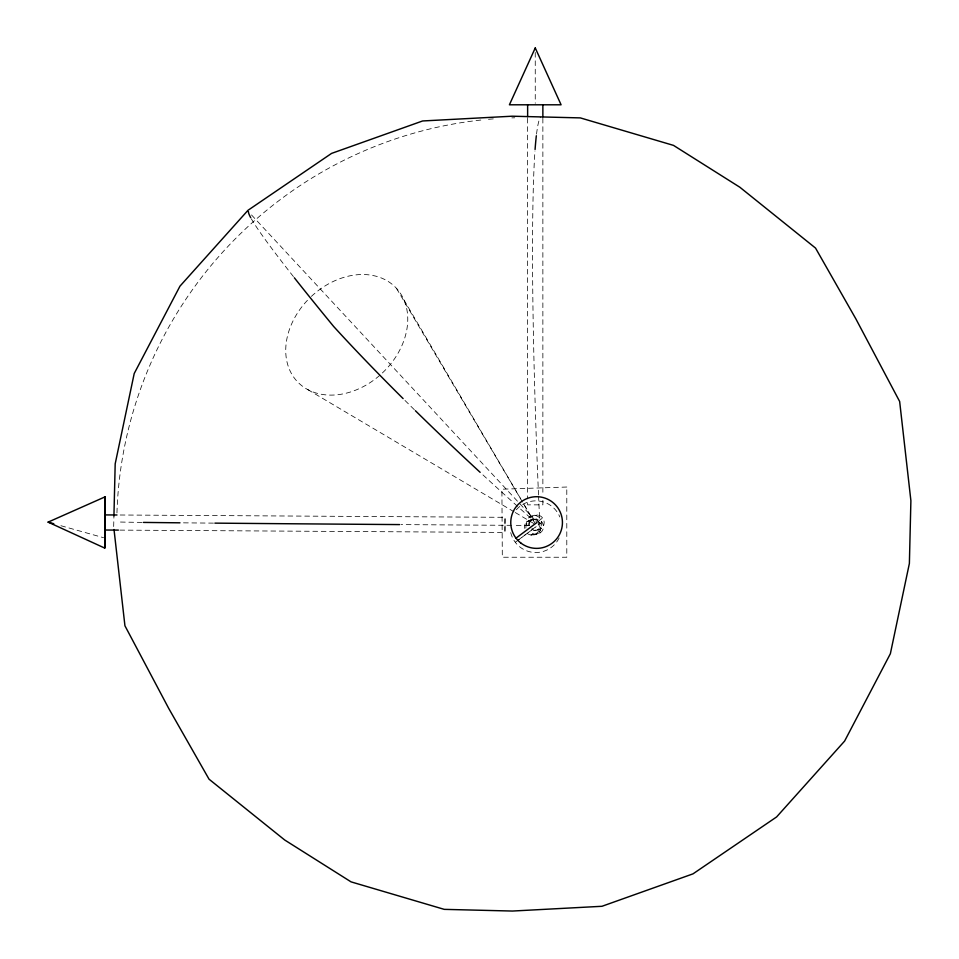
<?xml version="1.0" encoding="UTF-8"?>
<svg xmlns="http://www.w3.org/2000/svg" width="959" height="959" viewBox="0 0 959 959"><rect width="100%" height="100%" fill="white"/><g stroke="black" fill="none" stroke-linecap="round" stroke-linejoin="round"><path stroke-width="0.72" stroke-dasharray="4.79 3.6" d="M119.875 530.111L504.937 532.437L505.045 517.321L116.986 514.983M504.949 523.926L505.033 517.333M505.021 525.844L504.949 532.437M113.677 526.539L113.929 516.086M538.263 521.288L542.674 517.944M541.955 522.092L515.283 542.303L536.225 526.623M528.805 521.109C540.349 512.885 546.462 536.249 532.365 534.726M535.17 515.486L537.639 514.995M529.536 516.961L532.005 516.469M532.94 519.934L536.92 519.143M527.294 521.408L531.274 520.617M538.73 529.104L541.2 528.613M533.096 530.579L535.566 530.087M536.501 533.552L540.48 532.76M530.854 535.026L534.834 534.235M60.896 525.712L103.548 537.699M307.851 389.642L513.976 511.77M515.259 512.526L534.583 523.974M251.51 214.936L536.477 521.672M396.475 288.347L535.122 523.446M403.931 299.867L520.713 498.884M523.746 504.05L533.6 520.857M542.866 118.281L542.866 494.364M542.866 500.358L542.866 504.854L527.63 504.854L527.63 500.358M535.254 52.433L535.254 103.296M527.63 118.281L527.63 498.86M311.375 296.403A68.065 52.206 -43.7 0 1 407.395 312.958A68.065 52.206 -43.7 0 1 322.967 394.533A68.065 52.206 -43.7 0 1 309.254 298.453M116.95 512.897A404.159 397.098 -45.2 0 1 482.701 119.851M488.515 119.288A404.159 397.098 -45.2 0 1 495.803 118.7M511.854 117.873A404.159 397.098 -45.2 0 1 514.779 117.789M539.521 517.129A397.661 20.798 87.4 0 1 538.586 496.45M538.526 494.964A397.661 20.798 87.4 0 1 534.954 151.054M536.537 134.056A397.661 20.798 87.4 0 1 540.636 116.998M529.44 525.436A385.974 0.887 0.4 0 1 513.173 525.34M511.698 525.328A385.974 0.887 0.4 0 1 401.102 524.597M213.449 523.123A385.974 0.887 0.4 0 1 181.335 522.823M142.028 522.391A385.974 0.887 0.4 0 1 117.945 521.948M537.963 522.871A7.624 7.612 0 0 1 527.222 533.492M524.333 528.421A7.624 7.612 0 0 1 536.572 521.456M525.844 528.133A7.624 7.612 0 0 1 534.451 519.634A7.624 7.612 0 0 1 540.432 530.135A7.624 7.612 0 0 1 528.733 533.192M530.483 517.896A386.837 45.481 42 0 1 518.615 507.323M517.536 506.352A386.837 45.481 42 0 1 481.214 473.302M414.348 409.697A386.837 45.481 42 0 1 404.123 399.603M293.406 276.588A445.384 17.789 48.5 0 1 251.354 218.856M559.133 537.951A25.845 25.845 0 0 1 510.44 531.238M516.326 509.792A25.845 25.845 0 0 1 559.816 516.949M528.325 525.652A7.624 7.612 0 0 1 538.838 519.67A7.624 7.612 0 0 1 541.895 531.358A7.624 7.612 0 0 1 529.812 531.286M529.548 525.412A7.624 7.612 0 0 1 536.321 514.935A7.624 7.612 0 0 1 543.861 524.873A7.624 7.612 0 0 1 531.933 528.565M527.078 525.904A7.624 7.612 0 0 1 533.18 515.474A7.624 7.612 0 0 1 541.679 524.07A7.624 7.612 0 0 1 531.178 530.051M566.793 487.028L501.905 489.198L502.312 557.239L566.793 557.239L566.793 487.028"/><path stroke-width="1.44" d="M105.13 515.067L105.118 496.834L48.106 522.128L104.771 548.104L105.046 529.632M116.986 514.983L104.999 514.911L104.891 530.027L118.377 530.099M113.929 516.086L115.188 463.82L134.212 373.519L179.968 286.166L247.985 210.309L331.586 153.392L422.619 120.966L512.142 116.207L580.327 117.897L673.506 145.384L739.833 187.221L815.534 248.081L855.872 318.891L899.65 401.485L910.894 500.718L909.384 563.436L890.36 653.738L844.603 741.091L776.598 816.948L692.985 873.865L601.964 906.291L512.43 911.05L444.245 909.36L351.066 881.872L284.751 840.036L209.038 779.188L168.7 708.377L124.934 625.771L114.013 529.5M105.118 496.834L104.771 548.104M516.014 538.155L536.956 522.475M48.106 522.128L53.788 523.722M104.963 529.836L104.975 538.095M542.866 104.795L542.866 116.782M527.63 104.795L527.63 116.782M535.074 149.484A397.661 20.798 87.4 0 1 536.333 135.746M399.627 524.585A385.974 0.887 0.4 0 1 214.888 523.135M179.98 522.811A385.974 0.887 0.4 0 1 143.43 522.415M294.341 277.786A445.384 17.789 48.5 0 0 333.708 326.539A386.837 45.481 42 0 0 403.104 398.596M250.719 217.705A445.384 17.789 48.5 0 1 248.453 211.651M480.147 472.331A386.837 45.481 42 0 1 415.379 410.716M535.254 47.95L509.409 104.795L561.087 104.795L535.254 47.95M520.749 542.95A25.845 25.845 0 0 0 562.202 526.071A25.845 25.845 0 0 0 526.863 498.608A25.845 25.845 0 0 0 520.749 542.95"/></g></svg>
